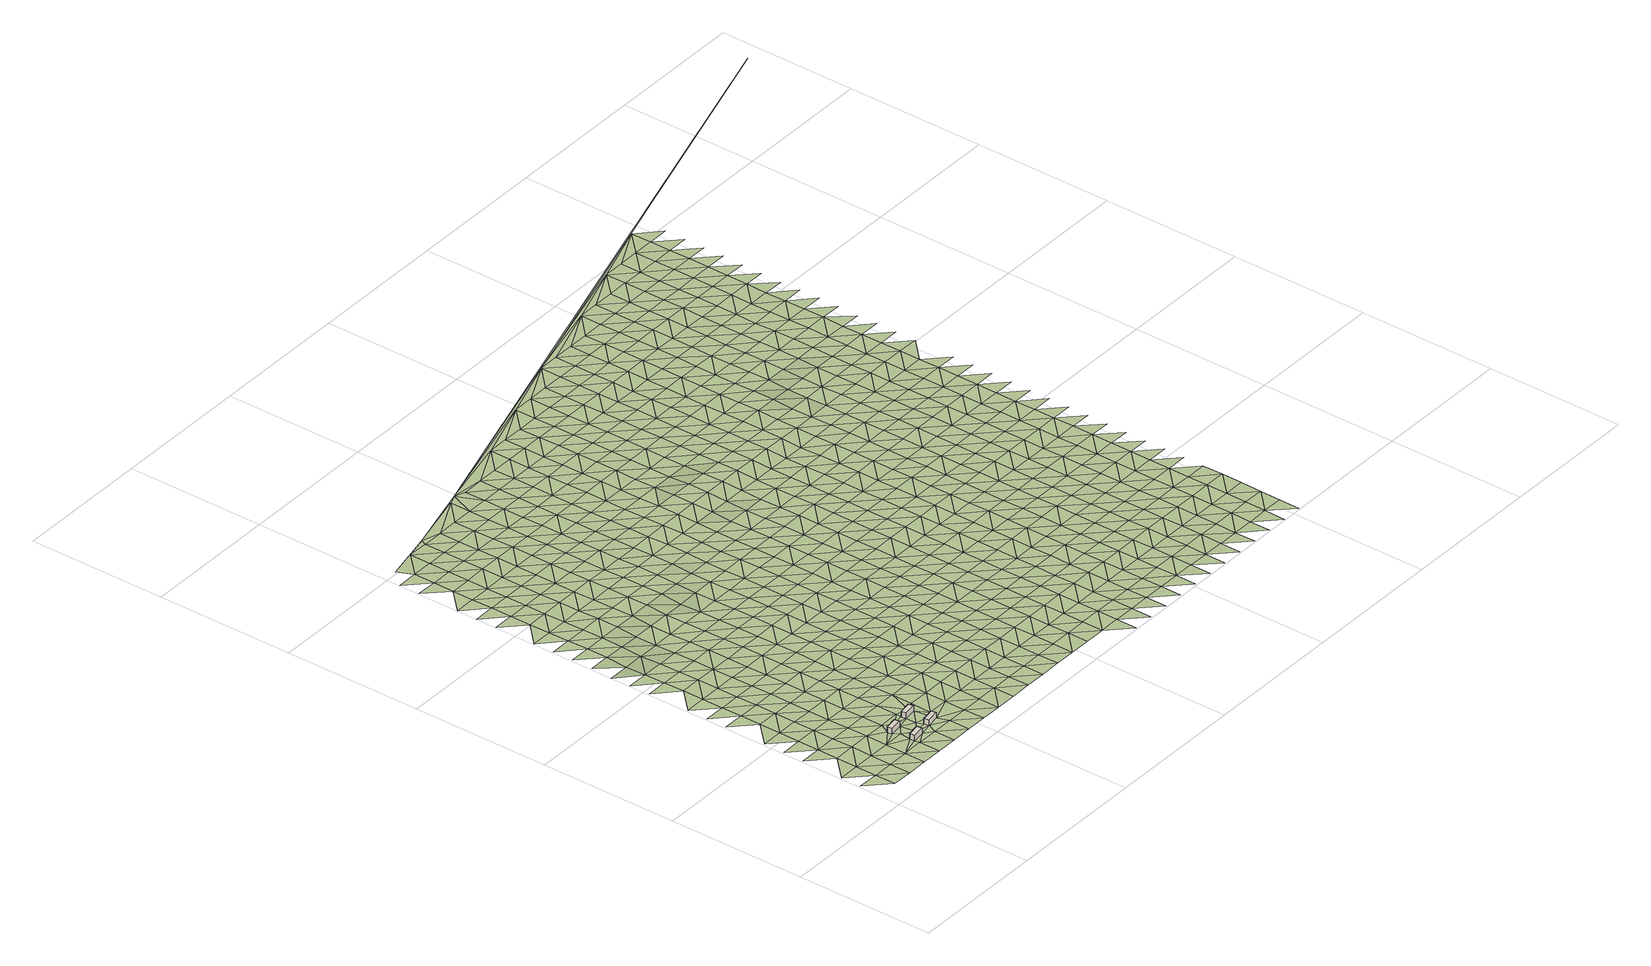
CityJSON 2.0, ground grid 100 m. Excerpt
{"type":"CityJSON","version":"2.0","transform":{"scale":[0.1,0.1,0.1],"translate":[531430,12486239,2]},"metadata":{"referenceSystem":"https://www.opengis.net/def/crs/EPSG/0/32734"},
"CityObjects":{
"building1":{"type":"Building","attributes":{"building":"transportation","building:levels":1,"amenity":"shelter","building_height":4.1,"plus_code":"4FRW3FG8+WCX","ground_height":2.51,"roof_height":6.61},"geometry":[{"type":"Solid","lod":"1","boundaries":[[[[0,1,2,3]],[[1,4,5,2]],[[4,6,7,5]],[[6,0,3,7]],[[3,2,5,7]],[[6,4,1,0]]]]}]},
"building2":{"type":"Building","attributes":{"building":"transportation","building:levels":1,"amenity":"shelter","building_height":4.1,"plus_code":"4FRW3FH8+2C4","ground_height":2.51,"roof_height":6.61},"geometry":[{"type":"Solid","lod":"1","boundaries":[[[[8,9,10,11]],[[9,12,13,10]],[[12,14,15,13]],[[14,8,11,15]],[[11,10,13,15]],[[14,12,9,8]]]]}]},
"building3":{"type":"Building","attributes":{"building":"transportation","building:levels":1,"amenity":"shelter","building_height":4.1,"plus_code":"4FRW3FG8+XG4","ground_height":2.47,"roof_height":6.57},"geometry":[{"type":"Solid","lod":"1","boundaries":[[[[16,17,18,19]],[[17,20,21,18]],[[20,22,23,21]],[[22,16,19,23]],[[19,18,21,23]],[[22,20,17,16]]]]}]},
"building4":{"type":"Building","attributes":{"building":"transportation","building:levels":1,"amenity":"shelter","building_height":4.1,"plus_code":"4FRW3FH8+2G7","ground_height":2.62,"roof_height":6.72},"geometry":[{"type":"Solid","lod":"1","boundaries":[[[[24,25,26,27]],[[25,28,29,26]],[[28,30,31,29]],[[30,24,27,31]],[[27,26,29,31]],[[30,28,25,24]]]]}]},
"terrain1":{"type":"TINRelief","geometry":[{"type":"CompositeSurface","lod":"1","boundaries":[[[32,33,34]],[[33,35,36]],[[36,35,37]],[[33,32,38]],[[35,33,39]],[[40,41,37]],[[38,39,33]],[[40,42,43]],[[35,44,37]],[[35,39,45]],[[44,40,37]],[[42,46,47]],[[35,45,44]],[[39,38,48]],[[47,46,49]],[[42,40,50]],[[51,45,39]],[[40,44,52]],[[51,39,48]],[[46,42,50]],[[53,54,49]],[[40,52,50]],[[55,44,45]],[[45,51,56]],[[57,58,53]],[[59,49,46]],[[52,44,55]],[[50,60,46]],[[45,56,55]],[[51,48,61]],[[49,59,53]],[[62,57,63]],[[46,60,59]],[[52,64,50]],[[6,56,51]],[[62,63,65]],[[64,52,55]],[[53,66,57]],[[61,67,51]],[[60,50,68]],[[53,59,66]],[[0,51,67]],[[56,69,55]],[[0,6,51]],[[68,50,64]],[[57,70,63]],[[71,72,65]],[[56,6,73]],[[69,56,8]],[[56,73,8]],[[60,74,59]],[[70,57,66]],[[64,55,75]],[[74,60,68]],[[61,76,67]],[[55,69,75]],[[77,78,71]],[[65,63,79]],[[59,80,66]],[[0,67,1]],[[70,81,63]],[[68,64,82]],[[59,74,80]],[[6,4,73]],[[65,79,71]],[[73,9,8]],[[83,84,77]],[[63,81,79]],[[75,82,64]],[[85,70,66]],[[75,69,86]],[[87,1,67]],[[67,76,87]],[[9,73,4]],[[85,66,80]],[[71,88,77]],[[74,68,89]],[[90,91,83]],[[68,82,92]],[[81,70,93]],[[71,79,88]],[[4,1,16]],[[80,74,89]],[[9,4,94]],[[70,85,93]],[[68,92,89]],[[16,1,87]],[[75,86,95]],[[82,75,95]],[[96,86,9]],[[97,98,90]],[[83,77,99]],[[76,100,87]],[[94,4,22]],[[22,4,16]],[[88,101,77]],[[9,94,96]],[[102,79,81]],[[85,80,103]],[[93,104,81]],[[105,86,96]],[[86,105,95]],[[90,83,99]],[[106,92,82]],[[107,97,108]],[[99,77,101]],[[89,103,80]],[[79,102,88]],[[16,87,109]],[[81,104,102]],[[82,95,106]],[[85,110,93]],[[87,100,109]],[[94,22,20]],[[90,111,97]],[[94,25,96]],[[108,112,113]],[[103,110,85]],[[101,88,114]],[[89,92,115]],[[105,28,95]],[[99,111,90]],[[106,116,92]],[[16,109,17]],[[25,94,20]],[[104,93,117]],[[113,112,118]],[[114,88,102]],[[95,28,106]],[[108,97,119]],[[103,89,115]],[[110,117,93]],[[92,116,115]],[[101,120,99]],[[119,97,111]],[[20,17,121]],[[104,122,102]],[[123,109,100]],[[25,20,121]],[[120,101,114]],[[124,112,108]],[[125,126,118]],[[104,117,122]],[[28,25,127]],[[28,128,106]],[[111,99,129]],[[110,103,130]],[[131,17,109]],[[116,106,128]],[[121,127,25]],[[119,124,108]],[[115,132,103]],[[129,99,120]],[[114,102,133]],[[117,110,130]],[[134,121,17]],[[127,128,28]],[[135,136,125]],[[102,122,137]],[[103,132,130]],[[109,123,131]],[[138,118,112]],[[119,111,139]],[[116,140,115]],[[124,141,112]],[[120,114,133]],[[139,111,129]],[[102,137,133]],[[131,134,17]],[[140,116,128]],[[118,138,125]],[[127,121,142]],[[143,135,144]],[[112,141,138]],[[122,117,145]],[[132,115,146]],[[130,147,117]],[[124,119,148]],[[120,149,129]],[[128,127,142]],[[143,144,150]],[[119,139,151]],[[146,115,140]],[[121,134,142]],[[125,152,135]],[[137,122,145]],[[131,123,153]],[[149,120,133]],[[145,117,147]],[[141,124,148]],[[132,154,130]],[[125,138,152]],[[119,151,148]],[[128,155,140]],[[146,154,132]],[[135,156,144]],[[139,129,157]],[[137,158,133]],[[159,134,131]],[[160,161,150]],[[149,162,129]],[[142,155,128]],[[147,130,163]],[[156,135,152]],[[158,137,145]],[[153,159,131]],[[138,141,164]],[[151,139,157]],[[146,140,165]],[[148,166,141]],[[129,162,157]],[[163,130,154]],[[150,144,167]],[[168,149,133]],[[169,160,170]],[[155,165,140]],[[138,164,152]],[[147,171,145]],[[142,134,172]],[[156,167,144]],[[141,166,164]],[[168,133,158]],[[159,173,134]],[[151,174,148]],[[175,154,146]],[[171,147,163]],[[176,160,150]],[[162,149,177]],[[157,174,151]],[[146,165,175]],[[134,173,172]],[[178,156,152]],[[158,145,179]],[[155,142,180]],[[167,176,150]],[[149,168,177]],[[166,148,181]],[[159,153,182]],[[178,152,164]],[[179,145,171]],[[170,160,183]],[[163,154,184]],[[165,155,180]],[[174,181,148]],[[154,175,185]],[[142,172,180]],[[167,156,186]],[[157,162,187]],[[168,158,188]],[[173,159,182]],[[176,183,160]],[[177,189,162]],[[153,190,182]],[[171,163,184]],[[156,178,186]],[[179,188,158]],[[154,185,184]],[[170,191,192]],[[193,164,166]],[[174,157,187]],[[181,194,166]],[[162,189,187]],[[168,195,177]],[[175,165,196]],[[183,197,170]],[[180,198,165]],[[199,176,167]],[[164,193,178]],[[171,200,179]],[[173,201,172]],[[186,202,167]],[[166,194,193]],[[195,168,188]],[[182,203,173]],[[185,175,196]],[[191,170,197]],[[200,171,184]],[[196,165,198]],[[176,199,183]],[[181,174,204]],[[189,177,205]],[[172,201,180]],[[167,202,199]],[[187,206,174]],[[173,203,201]],[[186,178,207]],[[182,190,208]],[[205,177,195]],[[194,181,204]],[[188,179,209]],[[185,210,184]],[[207,178,193]],[[174,206,204]],[[200,211,179]],[[197,183,212]],[[189,213,187]],[[214,198,180]],[[210,185,196]],[[192,191,215]],[[216,202,186]],[[188,209,195]],[[217,203,182]],[[183,199,212]],[[213,189,205]],[[179,211,209]],[[201,214,180]],[[218,200,184]],[[207,216,186]],[[208,217,182]],[[191,197,219]],[[193,194,220]],[[206,187,221]],[[198,222,196]],[[204,223,194]],[[218,184,210]],[[205,195,224]],[[212,219,197]],[[221,187,213]],[[214,222,198]],[[199,202,225]],[[220,207,193]],[[211,200,226]],[[203,227,201]],[[216,228,202]],[[194,223,220]],[[195,209,224]],[[217,229,203]],[[206,230,204]],[[231,210,196]],[[200,218,226]],[[199,225,212]],[[213,205,232]],[[227,214,201]],[[191,219,233]],[[202,228,225]],[[230,206,221]],[[222,231,196]],[[203,229,227]],[[217,208,234]],[[224,232,205]],[[191,233,215]],[[216,207,235]],[[223,204,236]],[[211,237,209]],[[238,218,210]],[[207,220,239]],[[226,240,211]],[[219,212,241]],[[236,204,230]],[[231,238,210]],[[228,216,235]],[[242,221,213]],[[209,237,224]],[[222,214,243]],[[229,217,244]],[[241,212,225]],[[207,239,235]],[[213,232,245]],[[211,240,237]],[[214,227,246]],[[223,247,220]],[[226,218,248]],[[234,244,217]],[[233,219,249]],[[221,242,230]],[[231,222,243]],[[236,247,223]],[[213,245,242]],[[238,248,218]],[[214,246,243]],[[232,224,250]],[[249,219,241]],[[225,228,251]],[[239,220,252]],[[253,240,226]],[[229,254,227]],[[235,255,228]],[[250,224,237]],[[229,244,256]],[[233,257,215]],[[236,230,258]],[[247,252,220]],[[248,253,226]],[[241,225,251]],[[232,259,245]],[[238,231,260]],[[246,227,254]],[[233,249,257]],[[228,255,251]],[[230,242,258]],[[243,261,231]],[[229,256,254]],[[239,262,235]],[[244,234,263]],[[259,232,250]],[[264,247,236]],[[237,240,265]],[[238,260,248]],[[252,262,239]],[[253,266,240]],[[231,261,260]],[[246,267,243]],[[258,264,236]],[[249,241,268]],[[255,235,269]],[[242,245,270]],[[237,265,250]],[[244,271,256]],[[251,272,241]],[[245,259,273]],[[240,266,265]],[[254,267,246]],[[247,274,252]],[[253,248,275]],[[235,262,269]],[[244,263,271]],[[268,257,249]],[[242,270,258]],[[261,243,276]],[[241,272,268]],[[264,274,247]],[[245,273,270]],[[248,260,275]],[[255,277,251]],[[250,278,259]],[[267,276,243]],[[266,253,279]],[[256,280,254]],[[277,255,269]],[[250,265,278]],[[271,281,256]],[[262,252,282]],[[258,283,264]],[[274,284,252]],[[275,279,253]],[[257,285,215]],[[272,251,286]],[[259,287,273]],[[260,261,288]],[[254,280,267]],[[257,268,289]],[[283,258,270]],[[276,290,261]],[[256,281,280]],[[262,282,269]],[[271,263,291]],[[286,251,277]],[[252,284,282]],[[287,259,278]],[[274,264,292]],[[293,265,266]],[[260,288,275]],[[266,279,294]],[[261,290,288]],[[272,295,268]],[[270,273,296]],[[276,267,297]],[[264,283,292]],[[277,269,298]],[[265,293,278]],[[299,281,271]],[[295,272,286]],[[287,296,273]],[[266,294,293]],[[267,280,297]],[[284,274,300]],[[279,275,301]],[[269,282,298]],[[291,299,271]],[[285,257,289]],[[268,302,289]],[[303,283,270]],[[290,276,304]],[[292,300,274]],[[301,275,288]],[[286,277,305]],[[306,287,278]],[[302,268,295]],[[296,303,270]],[[297,304,276]],[[284,307,282]],[[294,279,308]],[[280,281,309]],[[298,305,277]],[[306,278,293]],[[299,310,281]],[[311,215,285]],[[292,283,312]],[[313,288,290]],[[307,284,300]],[[308,279,301]],[[314,295,286]],[[296,287,315]],[[280,309,297]],[[316,289,302]],[[303,312,283]],[[290,304,313]],[[281,310,309]],[[282,317,298]],[[294,318,293]],[[314,286,305]],[[287,306,315]],[[319,300,292]],[[301,288,320]],[[299,291,321]],[[285,289,316]],[[307,317,282]],[[318,294,308]],[[304,297,322]],[[312,319,292]],[[313,320,288]],[[302,295,323]],[[305,298,324]],[[303,296,325]],[[306,293,326]],[[310,299,321]],[[295,314,327]],[[315,328,296]],[[322,297,309]],[[291,329,321]],[[308,301,330]],[[317,324,298]],[[318,326,293]],[[316,302,323]],[[331,307,300]],[[303,325,312]],[[304,332,313]],[[295,327,323]],[[319,333,300]],[[296,328,325]],[[301,320,330]],[[315,306,334]],[[332,304,322]],[[314,305,335]],[[307,331,317]],[[310,336,309]],[[324,337,305]],[[331,300,333]],[[326,334,306]],[[285,316,311]],[[321,338,310]],[[319,312,339]],[[318,308,340]],[[320,313,341]],[[330,342,308]],[[327,314,335]],[[343,328,315]],[[309,336,322]],[[344,316,323]],[[335,305,337]],[[312,325,339]],[[341,313,332]],[[310,338,336]],[[311,316,344]],[[324,317,345]],[[340,326,318]],[[329,346,321]],[[334,343,315]],[[340,308,342]],[[333,319,347]],[[320,348,330]],[[317,331,345]],[[327,349,323]],[[328,350,325]],[[332,322,351]],[[339,347,319]],[[348,320,341]],[[337,324,352]],[[338,321,353]],[[349,327,335]],[[328,343,350]],[[322,336,351]],[[334,326,354]],[[311,344,355]],[[342,330,356]],[[345,352,324]],[[326,340,357]],[[346,353,321]],[[358,344,323]],[[331,333,359]],[[325,360,339]],[[341,332,361]],[[333,347,362]],[[356,330,348]],[[335,337,363]],[[343,334,354]],[[358,323,349]],[[360,325,350]],[[326,357,354]],[[351,361,332]],[[331,359,345]],[[342,364,340]],[[365,336,338]],[[363,337,352]],[[359,333,362]],[[353,366,338]],[[355,344,367]],[[347,339,368]],[[311,355,369]],[[364,342,356]],[[370,349,335]],[[348,341,371]],[[336,365,351]],[[344,358,367]],[[368,339,360]],[[341,361,372]],[[338,366,365]],[[352,345,373]],[[350,343,374]],[[357,340,375]],[[363,370,335]],[[354,376,343]],[[347,377,362]],[[348,371,356]],[[353,346,378]],[[373,345,359]],[[375,340,364]],[[341,372,371]],[[379,380,346]],[[381,358,349]],[[360,350,374]],[[361,351,382]],[[367,369,355]],[[347,368,377]],[[374,343,376]],[[352,383,363]],[[357,384,354]],[[366,353,378]],[[370,381,349]],[[382,351,365]],[[346,380,378]],[[364,356,385]],[[383,352,373]],[[384,357,375]],[[367,358,386]],[[387,359,362]],[[360,388,368]],[[361,389,372]],[[377,390,362]],[[356,371,385]],[[370,363,391]],[[376,354,392]],[[381,386,358]],[[374,388,360]],[[389,361,382]],[[359,387,373]],[[393,375,364]],[[366,394,365]],[[383,391,363]],[[390,387,362]],[[392,354,384]],[[378,395,366]],[[396,369,367]],[[377,368,397]],[[372,398,371]],[[385,393,364]],[[399,381,370]],[[376,400,374]],[[365,394,382]],[[386,396,367]],[[397,368,388]],[[369,401,311]],[[398,372,389]],[[366,395,394]],[[383,373,402]],[[375,403,384]],[[378,380,404]],[[399,370,391]],[[376,392,400]],[[405,390,377]],[[371,406,385]],[[402,373,387]],[[393,403,375]],[[407,404,380]],[[388,374,408]],[[382,409,389]],[[369,396,410]],[[397,405,377]],[[406,371,398]],[[386,381,411]],[[412,391,383]],[[413,392,384]],[[414,395,378]],[[381,399,415]],[[408,374,400]],[[382,394,409]],[[416,393,385]],[[402,412,383]],[[384,403,413]],[[404,414,378]],[[396,386,411]],[[387,390,417]],[[397,388,418]],[[398,389,419]],[[381,415,411]],[[405,420,390]],[[416,385,406]],[[418,388,408]],[[409,419,389]],[[399,391,421]],[[417,402,387]],[[400,392,422]],[[403,393,423]],[[424,394,395]],[[412,425,391]],[[417,390,420]],[[392,413,426]],[[414,427,395]],[[401,369,410]],[[428,406,398]],[[393,416,423]],[[429,410,396]],[[415,399,421]],[[405,397,430]],[[408,400,422]],[[394,424,409]],[[411,431,396]],[[421,391,425]],[[397,418,432]],[[392,426,422]],[[398,419,428]],[[395,427,424]],[[414,404,433]],[[412,402,434]],[[420,405,430]],[[413,403,435]],[[436,416,406]],[[429,396,431]],[[402,417,437]],[[397,432,430]],[[423,438,403]],[[404,439,433]],[[415,440,411]],[[419,409,441]],[[428,436,406]],[[425,412,434]],[[418,408,442]],[[426,413,435]],[[427,414,443]],[[421,440,415]],[[402,437,434]],[[422,444,408]],[[438,435,403]],[[441,409,424]],[[423,416,445]],[[410,429,401]],[[433,443,414]],[[431,411,446]],[[417,420,447]],[[432,418,442]],[[419,448,428]],[[430,449,420]],[[408,444,442]],[[436,445,416]],[[426,450,422]],[[440,446,411]],[[448,419,441]],[[421,425,451]],[[437,417,447]],[[452,438,423]],[[453,424,427]],[[434,454,425]],[[447,420,449]],[[435,450,426]],[[427,443,455]],[[432,456,430]],[[401,457,311]],[[436,428,458]],[[445,452,423]],[[429,431,459]],[[440,421,451]],[[444,422,460]],[[424,453,441]],[[446,461,431]],[[451,425,454]],[[442,456,432]],[[448,458,428]],[[427,455,453]],[[437,462,434]],[[443,433,463]],[[450,460,422]],[[429,459,401]],[[449,430,464]],[[465,435,438]],[[466,445,436]],[[459,431,461]],[[462,437,447]],[[452,467,438]],[[463,433,468]],[[448,441,469]],[[456,464,430]],[[466,436,458]],[[446,440,470]],[[454,434,471]],[[442,444,472]],[[435,465,450]],[[443,473,455]],[[451,474,440]],[[460,475,444]],[[465,438,467]],[[469,441,453]],[[471,434,462]],[[443,463,473]],[[461,446,470]],[[476,447,449]],[[456,442,472]],[[452,445,477]],[[478,458,448]],[[479,401,459]],[[440,474,470]],[[464,480,449]],[[444,475,472]],[[445,466,481]],[[454,482,451]],[[460,450,483]],[[469,478,448]],[[447,476,462]],[[467,452,477]],[[484,453,455]],[[482,454,471]],[[476,449,480]],[[450,465,483]],[[445,481,477]],[[473,485,455]],[[486,459,461]],[[474,451,487]],[[464,456,488]],[[475,460,489]],[[466,458,490]],[[484,469,453]],[[470,491,461]],[[472,492,456]],[[478,493,458]],[[455,485,484]],[[471,462,494]],[[473,463,495]],[[487,451,482]],[[483,489,460]],[[459,486,479]],[[480,464,488]],[[465,467,496]],[[481,466,490]],[[486,461,491]],[[462,476,494]],[[456,492,488]],[[477,497,467]],[[490,458,493]],[[495,463,498]],[[474,499,470]],[[472,475,500]],[[482,471,501]],[[465,496,483]],[[478,469,502]],[[503,485,473]],[[499,474,487]],[[475,489,500]],[[496,467,497]],[[469,484,504]],[[401,479,457]],[[481,505,477]],[[494,501,471]],[[495,503,473]],[[491,470,506]],[[476,480,507]],[[508,492,472]],[[493,478,502]],[[479,486,509]],[[488,510,480]],[[490,505,481]],[[469,504,502]],[[489,483,511]],[[506,470,499]],[[500,508,472]],[[487,482,512]],[[476,507,494]],[[497,477,513]],[[484,485,514]],[[482,501,515]],[[507,480,510]],[[511,483,496]],[[503,516,485]],[[491,517,486]],[[488,492,518]],[[505,513,477]],[[487,512,499]],[[489,519,500]],[[490,493,520]],[[504,484,514]],[[517,491,506]],[[482,515,512]],[[508,518,492]],[[502,521,493]],[[485,516,514]],[[501,494,522]],[[457,523,311]],[[519,489,511]],[[457,479,509]],[[486,524,509]],[[525,510,488]],[[526,496,497]],[[505,490,520]],[[503,495,527]],[[522,494,507]],[[513,528,497]],[[520,493,521]],[[495,529,530]],[[506,499,531]],[[508,500,532]],[[504,533,502]],[[524,486,517]],[[518,525,488]],[[501,534,515]],[[496,526,511]],[[516,503,527]],[[499,512,531]],[[519,532,500]],[[526,497,528]],[[533,504,514]],[[495,530,527]],[[534,501,522]],[[535,517,506]],[[536,507,510]],[[537,518,508]],[[513,505,538]],[[521,502,539]],[[540,509,524]],[[525,541,510]],[[520,542,505]],[[515,543,512]],[[519,511,544]],[[531,535,506]],[[537,508,532]],[[539,502,533]],[[507,536,522]],[[528,513,538]],[[514,516,545]],[[457,509,540]],[[543,515,534]],[[536,510,541]],[[544,511,526]],[[505,542,538]],[[527,546,516]],[[517,547,524]],[[521,548,520]],[[512,549,531]],[[525,518,550]],[[551,532,519]],[[514,545,533]],[[535,547,517]],[[518,537,552]],[[548,521,539]],[[516,546,545]],[[522,553,534]],[[530,554,527]],[[549,512,543]],[[544,551,519]],[[555,540,524]],[[541,525,550]],[[526,528,556]],[[542,520,557]],[[522,536,553]],[[518,552,550]],[[538,558,528]],[[559,554,530]],[[560,535,531]],[[539,533,561]],[[524,547,555]],[[557,520,548]],[[543,534,562]],[[537,532,563]],[[556,544,526]],[[546,527,564]],[[560,531,549]],[[551,565,532]],[[556,528,558]],[[533,545,561]],[[542,566,538]],[[553,562,534]],[[554,564,527]],[[457,540,567]],[[547,535,568]],[[536,541,569]],[[552,537,563]],[[548,539,570]],[[540,555,571]],[[550,572,541]],[[563,532,565]],[[566,542,557]],[[573,549,543]],[[535,560,568]],[[561,570,539]],[[536,569,553]],[[551,544,574]],[[558,538,575]],[[546,576,545]],[[540,571,567]],[[543,562,573]],[[569,541,572]],[[544,556,577]],[[564,578,546]],[[552,579,550]],[[575,538,566]],[[555,547,580]],[[581,560,549]],[[565,551,574]],[[557,548,582]],[[545,576,561]],[[568,583,547]],[[563,579,552]],[[544,577,574]],[[548,570,584]],[[546,578,576]],[[562,553,585]],[[558,586,556]],[[573,581,549]],[[571,555,580]],[[572,550,587]],[[557,582,566]],[[564,554,588]],[[583,580,547]],[[585,553,569]],[[586,558,575]],[[548,584,582]],[[589,590,554]],[[568,560,591]],[[570,561,592]],[[579,587,550]],[[562,593,573]],[[563,565,594]],[[577,556,595]],[[578,564,588]],[[581,591,560]],[[574,596,565]],[[592,561,576]],[[554,590,588]],[[571,597,567]],[[575,566,598]],[[593,562,585]],[[595,556,586]],[[599,583,568]],[[600,569,572]],[[579,563,594]],[[584,570,601]],[[580,597,571]],[[587,602,572]],[[594,565,596]],[[566,582,598]],[[581,573,603]],[[577,604,574]],[[591,599,568]],[[601,570,592]],[[457,567,523]],[[569,600,585]],[[605,586,575]],[[576,578,606]],[[593,603,573]],[[600,572,602]],[[604,577,595]],[[588,607,578]],[[584,608,582]],[[597,609,567]],[[598,605,575]],[[610,580,583]],[[611,591,581]],[[587,579,612]],[[596,574,613]],[[576,606,592]],[[599,614,583]],[[594,615,579]],[[608,584,601]],[[578,607,606]],[[593,585,616]],[[586,617,595]],[[588,590,618]],[[611,581,603]],[[613,574,604]],[[580,610,597]],[[602,587,612]],[[582,619,598]],[[610,583,614]],[[616,585,600]],[[579,615,612]],[[605,617,586]],[[620,618,590]],[[596,621,594]],[[601,592,622]],[[619,582,608]],[[599,591,623]],[[624,603,593]],[[625,604,595]],[[626,607,588]],[[591,611,627]],[[621,596,613]],[[592,606,622]],[[523,567,609]],[[609,597,628]],[[629,605,598]],[[616,624,593]],[[595,617,625]],[[618,626,588]],[[614,599,623]],[[600,602,630]],[[615,594,631]],[[608,601,632]],[[597,610,628]],[[591,627,623]],[[612,633,602]],[[629,598,619]],[[631,594,621]],[[622,632,601]],[[611,603,634]],[[630,616,600]],[[613,604,635]],[[617,605,636]],[[607,637,606]],[[624,638,603]],[[630,602,633]],[[604,625,639]],[[626,640,607]],[[615,641,612]],[[642,619,608]],[[628,643,609]],[[605,629,636]],[[610,614,644]],[[627,611,634]],[[621,613,635]],[[606,637,622]],[[623,645,614]],[[634,603,638]],[[641,615,631]],[[604,639,635]],[[608,632,642]],[[607,640,637]],[[523,609,643]],[[610,644,628]],[[624,616,646]],[[633,612,647]],[[625,617,648]],[[649,629,619]],[[626,618,650]],[[644,614,645]],[[616,630,651]],[[636,652,617]],[[618,653,654]],[[627,655,623]],[[621,656,631]],[[632,622,657]],[[647,612,641]],[[642,649,619]],[[638,624,646]],[[639,625,648]],[[640,626,650]],[[634,655,627]],[[616,651,646]],[[656,621,635]],[[652,648,617]],[[657,622,637]],[[618,654,650]],[[643,628,658]],[[633,659,630]],[[636,629,660]],[[645,623,661]],[[662,641,631]],[[632,663,642]],[[658,628,644]],[[659,633,647]],[[649,660,629]],[[639,664,635]],[[655,661,623]],[[631,656,662]],[[663,632,657]],[[643,665,523]],[[634,638,666]],[[651,630,667]],[[668,652,636]],[[637,640,669]],[[646,670,638]],[[664,639,648]],[[650,671,640]],[[649,642,672]],[[665,643,658]],[[667,630,659]],[[660,668,636]],[[673,644,645]],[[655,634,666]],[[647,641,674]],[[656,635,675]],[[637,669,657]],[[661,676,645]],[[666,638,670]],[[641,662,677]],[[663,672,642]],[[640,671,669]],[[651,678,646]],[[654,679,650]],[[675,635,664]],[[644,673,658]],[[659,647,674]],[[680,648,652]],[[681,660,649]],[[665,682,523]],[[673,645,676]],[[678,651,667]],[[641,677,674]],[[668,683,652]],[[684,679,654]],[[663,657,685]],[[681,649,672]],[[661,655,686]],[[670,646,687]],[[662,656,688]],[[648,680,664]],[[671,650,689]],[[666,690,655]],[[656,675,691]],[[680,652,683]],[[685,657,669]],[[665,658,692]],[[659,693,667]],[[687,646,678]],[[679,689,650]],[[676,661,686]],[[677,662,688]],[[668,660,694]],[[695,672,663]],[[692,658,673]],[[655,690,686]],[[693,659,674]],[[688,656,691]],[[660,681,696]],[[670,697,666]],[[675,664,698]],[[685,695,663]],[[699,682,665]],[[683,668,694]],[[671,700,669]],[[697,670,687]],[[664,680,698]],[[660,696,694]],[[689,701,671]],[[678,667,702]],[[677,703,674]],[[692,699,665]],[[693,704,667]],[[673,676,705]],[[690,666,706]],[[675,707,691]],[[681,672,708]],[[700,685,669]],[[686,709,676]],[[703,677,688]],[[695,710,672]],[[671,701,700]],[[678,702,687]],[[706,666,697]],[[667,704,702]],[[698,707,675]],[[705,692,673]],[[711,693,674]],[[680,683,712]],[[696,681,708]],[[689,679,713]],[[699,714,682]],[[705,676,709]],[[694,715,683]],[[708,672,710]],[[716,717,679]],[[690,718,686]],[[688,691,719]],[[711,674,703]],[[697,687,720]],[[680,712,698]],[[695,685,721]],[[701,689,713]],[[523,682,722]],[[718,690,706]],[[707,719,691]],[[712,683,715]],[[685,700,723]],[[679,717,713]],[[704,693,724]],[[696,725,694]],[[687,702,720]],[[699,692,726]],[[709,686,727]],[[728,703,688]],[[710,695,721]],[[692,705,729]],[[693,711,724]],[[708,725,696]],[[685,723,721]],[[706,697,730]],[[731,707,698]],[[727,686,718]],[[719,728,688]],[[714,699,726]],[[715,694,732]],[[701,733,700]],[[692,729,726]],[[720,730,697]],[[731,698,712]],[[713,734,701]],[[709,735,705]],[[736,702,704]],[[737,711,703]],[[724,738,704]],[[725,732,694]],[[739,718,706]],[[719,707,740]],[[708,710,741]],[[723,700,733]],[[735,709,727]],[[728,737,703]],[[721,742,710]],[[701,734,733]],[[682,714,722]],[[702,736,720]],[[739,706,730]],[[704,738,736]],[[707,731,740]],[[729,705,743]],[[724,711,744]],[[745,712,715]],[[725,708,741]],[[726,746,714]],[[732,747,715]],[[741,710,742]],[[723,748,721]],[[743,705,735]],[[737,744,711]],[[727,718,749]],[[730,720,750]],[[751,728,719]],[[712,745,731]],[[718,739,752]],[[740,753,719]],[[745,715,747]],[[748,723,733]],[[729,754,726]],[[755,738,724]],[[736,750,720]],[[735,727,749]],[[728,751,737]],[[732,725,756]],[[742,721,757]],[[754,729,743]],[[718,752,749]],[[744,755,724]],[[719,753,751]],[[741,758,725]],[[740,731,759]],[[722,714,746]],[[746,726,760]],[[739,730,761]],[[762,736,738]],[[747,732,756]],[[750,763,730]],[[759,731,745]],[[725,758,756]],[[735,764,743]],[[744,737,765]],[[742,766,741]],[[760,726,754]],[[738,755,762]],[[752,739,761]],[[767,753,740]],[[764,735,749]],[[761,730,763]],[[737,751,765]],[[759,767,740]],[[750,736,768]],[[755,744,769]],[[745,747,770]],[[758,741,771]],[[772,746,760]],[[736,762,773]],[[756,774,747]],[[754,743,775]],[[752,776,749]],[[764,777,743]],[[765,769,744]],[[763,750,768]],[[751,753,778]],[[770,759,745]],[[772,722,746]],[[776,752,761]],[[736,773,768]],[[767,779,753]],[[770,747,774]],[[754,775,760]],[[758,780,756]],[[743,777,775]],[[781,764,749]],[[762,755,782]],[[751,778,765]],[[523,722,783]],[[755,769,784]],[[753,779,778]],[[761,763,785]],[[781,749,776]],[[772,760,786]],[[773,762,782]],[[767,759,787]],[[774,756,788]],[[768,785,763]],[[782,755,784]],[[759,770,789]],[[777,764,790]],[[769,765,791]],[[760,775,786]],[[792,776,761]],[[779,767,787]],[[764,781,790]],[[791,765,778]],[[759,789,787]],[[722,772,793]],[[773,794,768]],[[774,795,770]],[[761,785,792]],[[784,769,796]],[[786,793,772]],[[794,773,782]],[[777,797,775]],[[798,781,776]],[[790,799,777]],[[796,769,791]],[[785,768,800]],[[778,779,801]],[[789,770,802]],[[792,798,776]],[[787,803,779]],[[775,797,786]],[[722,793,804]],[[777,799,797]],[[800,768,794]],[[311,523,805]],[[790,781,806]],[[807,782,784]],[[791,778,801]],[[784,796,808]],[[779,803,801]],[[785,809,792]],[[789,810,787]],[[798,806,781]],[[793,786,811]],[[782,807,794]],[[785,800,809]],[[808,807,784]],[[812,799,790]],[[811,786,797]],[[796,791,813]],[[803,787,814]],[[806,812,790]],[[801,815,791]],[[804,793,816]],[[798,792,817]],[[800,794,818]],[[809,819,792]],[[813,808,796]],[[816,793,811]],[[807,818,794]],[[791,815,813]],[[797,799,820]],[[798,817,806]],[[803,821,801]],[[812,822,799]],[[792,819,817]],[[722,804,783]],[[809,800,823]],[[797,820,811]],[[824,804,816]],[[799,822,820]],[[818,823,800]],[[812,806,825]],[[807,808,826]],[[815,801,827]],[[808,813,828]],[[829,819,809]],[[806,817,825]],[[816,811,830]],[[826,818,807]],[[523,783,831]],[[823,829,809]],[[826,808,828]],[[822,812,832]],[[815,833,813]],[[811,820,830]],[[819,834,817]],[[825,832,812]],[[783,804,824]],[[819,829,834]],[[835,824,816]],[[820,822,836]],[[823,818,837]],[[828,813,838]],[[830,839,816]],[[818,826,840]],[[817,841,825]],[[836,822,832]],[[829,823,837]],[[835,816,839]],[[834,841,817]],[[818,840,837]],[[820,842,830]],[[832,825,843]],[[826,828,844]],[[842,820,836]],[[824,835,783]],[[841,843,825]],[[839,830,845]],[[834,829,846]],[[840,826,844]],[[837,847,829]],[[845,830,842]],[[848,836,832]],[[841,834,846]],[[843,849,832]],[[846,829,847]],[[839,850,835]],[[840,851,837]],[[836,848,842]],[[850,839,845]],[[848,832,849]],[[852,783,835]],[[843,841,853]],[[847,837,854]],[[846,855,841]],[[845,842,856]],[[852,835,850]],[[849,843,853]],[[842,848,856]],[[841,855,853]],[[847,857,846]],[[858,850,845]],[[783,852,859]],[[856,858,845]],[[848,849,860]],[[855,846,861]],[[853,862,849]],[[850,863,852]],[[848,860,856]],[[858,863,850]],[[860,849,862]],[[855,864,853]],[[859,852,865]],[[856,866,858]],[[863,867,852]],[[862,853,868]],[[866,856,860]],[[859,831,783]],[[852,867,865]],[[863,858,869]],[[862,870,860]],[[858,866,869]],[[867,863,871]],[[866,860,872]],[[869,871,863]],[[859,865,831]],[[873,865,867]],[[866,874,869]],[[867,871,873]],[[871,869,875]],[[873,876,865]],[[865,876,831]],[[871,877,873]],[[876,873,878]],[[876,879,831]]]}]}
},
"vertices":[
[600,340,13],[693,354,13],[693,354,54],[600,340,54],[688,391,13],[688,391,54],[595,376,13],[595,376,54],
[574,495,13],[667,509,13],[667,509,54],[574,495,54],[662,546,13],[662,546,54],[569,531,13],[569,531,54],
[787,371,13],[880,385,13],[880,385,54],[787,371,54],[875,422,13],[875,422,54],[781,408,13],[781,408,54],
[760,528,14],[853,542,14],[853,542,55],[760,528,55],[848,579,14],[848,579,55],[755,565,14],[755,565,55],
[155,152,14],[155,302,13],[5,302,13],[155,452,13],[5,452,13],[155,602,15],[305,152,13],[305,302,13],[155,752,15],[5,752,15],[155,902,14],[5,902,15],[305,602,16],[305,452,13],[155,1052,15],[5,1052,16],[455,152,13],[155,1202,16],[305,902,14],[455,302,13],[305,752,16],[155,1352,16],[5,1352,15],[455,602,17],[455,452,13],[155,1502,15],[5,1502,15],[305,1202,16],[305,1052,16],[605,152,13],[5,1652,15],[155,1652,15],[455,752,15],[155,1802,15],[305,1352,16],[605,302,13],[455,902,14],[569,531,15],[305,1502,16],[155,1952,13],[5,1952,12],[605,452,13],[455,1052,15],[605,602,15],[756,152,13],[155,2102,10],[5,2102,9],[305,1802,15],[455,1202,15],[305,1652,15],[605,752,15],[155,2252,3],[5,2252,2],[455,1352,17],[662,546,15],[756,302,13],[305,1952,13],[605,1052,15],[155,2402,15],[5,2402,15],[605,902,14],[455,1502,16],[756,452,13],[756,602,15],[760,528,15],[155,2552,16],[5,2552,15],[305,2252,2],[906,152,13],[305,2102,10],[455,1802,15],[605,1202,15],[455,1652,15],[755,565,15],[756,752,15],[5,2702,12],[155,2702,12],[906,302,13],[605,1352,17],[305,2402,13],[155,2852,8],[5,2852,7],[455,1952,14],[756,1052,15],[756,902,14],[605,1502,16],[155,3002,8],[305,2552,17],[455,2102,12],[906,452,13],[605,1652,15],[1056,152,14],[305,2702,14],[155,3152,8],[5,3152,6],[906,602,15],[906,752,16],[455,2252,6],[756,1352,17],[1056,302,13],[756,1202,16],[605,1952,14],[1056,452,13],[155,3302,7],[5,3302,5],[605,1802,15],[305,3002,8],[455,2402,6],[906,902,14],[305,2852,10],[1056,602,15],[5,3452,5],[155,3452,5],[756,1652,16],[906,1052,16],[756,1502,17],[455,2702,16],[605,2102,12],[155,3602,7],[455,2552,18],[305,3152,8],[1206,152,13],[906,1202,16],[1056,752,17],[305,3302,8],[605,2402,6],[756,1802,16],[1206,302,14],[155,3752,7],[5,3752,8],[605,2252,6],[906,1352,16],[455,3002,10],[1056,902,15],[455,2852,12],[305,3452,7],[756,1952,14],[5,3902,8],[155,3902,8],[906,1502,19],[1206,602,14],[1206,452,14],[605,2552,18],[1056,1052,16],[305,3602,6],[756,2102,13],[455,3152,10],[906,1652,16],[1206,752,17],[605,2702,16],[1356,302,14],[305,3752,6],[1056,1352,16],[1056,1202,16],[455,3302,10],[756,2402,5],[906,1802,16],[756,2252,10],[1356,152,14],[305,4052,9],[103,4012,9],[605,3002,10],[605,2852,12],[906,1952,15],[1206,1052,15],[305,3902,8],[1206,902,15],[455,3602,10],[1056,1502,18],[1356,602,15],[455,3452,11],[1356,452,14],[756,2702,16],[906,2102,13],[756,2552,19],[605,3152,10],[1507,152,15],[1056,1802,16],[1206,1202,16],[1056,1652,16],[455,3752,9],[906,2252,10],[1356,752,16],[468,4091,7],[605,3302,10],[1507,302,14],[1206,1352,16],[455,3902,7],[756,3002,11],[906,2402,3],[1356,902,15],[756,2852,14],[1056,1952,15],[605,3602,10],[1206,1502,16],[1507,602,15],[605,3452,11],[1507,452,14],[906,2552,17],[1356,1052,15],[1056,2102,14],[455,4052,7],[1657,152,15],[756,3302,11],[906,2702,17],[1206,1802,16],[1356,1202,16],[756,3152,11],[1206,1652,16],[605,3752,9],[1056,2402,6],[1507,902,16],[1657,302,15],[1056,2252,11],[1507,752,16],[906,2852,15],[1356,1352,16],[605,3902,7],[1206,1952,15],[756,3602,11],[906,3002,11],[1356,1502,16],[1657,602,15],[756,3452,11],[1657,452,15],[605,4052,7],[1056,2552,13],[1206,2102,14],[1507,1202,15],[1507,1052,15],[906,3152,11],[1807,152,16],[1056,2702,18],[1356,1802,15],[1356,1652,15],[1657,752,16],[756,3902,7],[906,3302,10],[1206,2402,8],[1807,302,15],[756,3752,8],[1206,2252,12],[1056,2852,16],[1507,1352,16],[1657,902,16],[906,3452,11],[1356,1952,15],[1507,1502,16],[1807,602,14],[1807,452,15],[1056,3152,11],[1206,2552,10],[1056,3002,11],[906,4202,7],[906,3602,9],[1356,2102,14],[1657,1202,15],[756,4052,7],[1657,1052,15],[1957,152,16],[1206,2702,18],[1507,1802,15],[1507,1652,15],[906,3752,8],[1356,2252,14],[1807,752,16],[1056,3302,9],[1957,302,15],[1206,2852,16],[1657,1352,16],[906,3902,7],[1356,2402,10],[1807,902,16],[1056,3452,10],[1507,1952,15],[1206,3002,12],[1657,1502,16],[1957,602,15],[1957,452,15],[976,4228,7],[1356,2552,10],[1807,1052,15],[1056,3602,8],[1507,2102,14],[906,4052,7],[1206,3152,12],[1657,1652,15],[1356,2702,16],[1807,1202,15],[2107,302,15],[1957,752,15],[1056,3902,7],[1206,3302,9],[1507,2402,12],[1657,1802,15],[1056,3752,8],[1507,2252,14],[2107,152,16],[1807,1352,15],[1356,3002,13],[1957,902,16],[1356,2852,17],[1657,1952,15],[1206,3602,8],[2107,602,15],[1206,3452,8],[2107,452,15],[1507,2552,9],[1807,1652,16],[1957,1052,15],[1807,1502,16],[1657,2102,15],[1056,4052,7],[1356,3152,13],[2258,152,16],[1507,2702,15],[1957,1202,15],[1206,3752,8],[1657,2252,14],[2107,752,15],[1356,3302,8],[2258,302,16],[1807,1952,15],[1056,4202,7],[1957,1352,15],[1807,1802,16],[1206,3902,7],[1507,3002,14],[1657,2402,13],[2107,902,16],[1507,2852,17],[1356,3452,8],[1957,1502,16],[2258,602,15],[2258,452,16],[1206,4052,7],[1657,2552,9],[1206,4202,8],[1356,3602,8],[2107,1202,15],[2107,1052,15],[1507,3152,14],[1807,2252,14],[1957,1652,16],[1807,2102,14],[1657,2702,13],[2408,302,16],[2408,2,17],[2408,152,16],[1356,3752,7],[2258,752,15],[1507,3302,8],[1957,1802,16],[2107,1352,16],[1356,3902,7],[1657,3002,16],[1807,2402,14],[2258,902,16],[1657,2852,17],[1507,3452,10],[1957,1952,15],[2107,1502,16],[2408,602,14],[2408,452,16],[1356,4052,8],[1807,2552,11],[2258,1052,16],[1507,3602,10],[1957,2102,14],[1507,4352,8],[1657,3152,16],[2107,1652,16],[2558,152,17],[1807,2702,8],[2258,1202,15],[2558,2,17],[1957,2252,14],[2408,752,14],[1356,4202,8],[1507,3902,7],[1657,3302,10],[2107,1802,16],[2558,302,16],[1507,3752,8],[2258,1352,15],[1807,3002,17],[1957,2402,14],[2408,902,16],[1807,2852,15],[1657,3602,11],[2107,2102,15],[2258,1502,16],[2558,602,14],[1657,3452,11],[2107,1952,15],[2558,452,16],[2408,1052,15],[1507,4202,8],[1957,2702,8],[1507,4052,7],[1957,2552,11],[2708,152,17],[1807,3302,10],[2258,1802,16],[2408,1202,15],[1807,3152,17],[2258,1652,16],[2708,2,17],[1657,3752,10],[2558,752,14],[2107,2402,14],[2708,302,16],[2107,2252,15],[2408,1352,15],[1657,3902,8],[1957,3002,17],[2558,902,16],[1957,2852,15],[2258,1952,15],[1807,3602,11],[2408,1502,16],[2708,602,15],[1807,3452,10],[2708,452,16],[2107,2552,13],[1957,4502,6],[2558,1052,16],[1657,4202,6],[2258,2102,15],[1657,4052,6],[1957,3152,17],[2858,152,17],[2107,2702,8],[2408,1802,16],[2558,1202,16],[2408,1652,16],[2858,2,17],[2708,752,15],[1807,3902,11],[1957,3302,10],[2258,2402,14],[2858,302,16],[1807,3752,12],[2258,2252,14],[2107,3002,17],[2558,1502,16],[2708,902,16],[1657,4352,7],[2107,2852,13],[2558,1352,15],[1957,3452,10],[2408,1952,15],[2858,602,15],[2858,452,16],[1807,4202,8],[1957,3602,11],[2258,2702,9],[2408,2102,14],[2708,1202,16],[1807,4052,10],[2258,2552,13],[2708,1052,15],[2107,3152,17],[3009,152,17],[2558,1802,16],[2558,1652,16],[3009,2,17],[1957,3752,12],[2408,2252,14],[2107,3302,10],[2858,902,16],[3009,302,16],[2858,752,15],[2708,1352,16],[1957,3902,11],[2258,3002,17],[2408,2402,14],[1807,4352,6],[2258,2852,11],[2558,1952,15],[2107,3602,12],[2708,1502,15],[3009,602,15],[2107,3452,11],[3009,452,17],[1957,4052,10],[2408,2552,14],[2558,2102,15],[2858,1202,16],[2858,1052,15],[2258,3152,17],[2408,4652,10],[1957,4202,8],[2408,2702,10],[2708,1802,16],[3159,302,17],[2708,1652,16],[3159,2,16],[3159,152,17],[2107,3752,12],[2558,2252,14],[3009,752,14],[2258,3302,13],[2107,3902,12],[2408,3002,16],[2558,2402,14],[2858,1502,16],[3009,902,15],[1957,4352,6],[2408,2852,10],[2858,1352,16],[2258,3452,12],[2708,1952,16],[3159,602,15],[3159,452,17],[2107,4052,10],[3009,1052,15],[2258,3602,13],[2558,2702,12],[2708,2102,15],[2558,2552,15],[2408,3152,16],[3309,152,14],[2107,4202,7],[2858,1802,16],[3009,1202,16],[2858,1652,16],[3309,2,12],[2258,3752,13],[3159,752,14],[2408,3302,14],[2708,2402,14],[3309,302,17],[2708,2252,14],[3009,1352,16],[2107,4502,6],[2258,3902,12],[2558,3002,15],[3159,902,14],[2107,4352,6],[2558,2852,9],[2408,3452,12],[2858,2102,16],[3009,1502,16],[3309,602,17],[2858,1952,16],[3309,452,17],[2708,2552,14],[2258,4202,7],[2408,3602,12],[3159,1202,16],[2258,4052,9],[3159,1052,16],[2558,3152,15],[3009,1652,16],[2708,2702,13],[3459,302,17],[3459,2,12],[3459,152,14],[2408,3752,13],[3309,752,16],[2558,3302,15],[2858,2402,15],[3009,1802,16],[2858,2252,15],[2258,4352,8],[3159,1352,16],[2408,3902,11],[2708,3002,13],[3309,902,15],[2708,2852,7],[2558,3452,11],[3009,1952,15],[3159,1502,15],[3459,602,17],[3459,452,17],[3309,1052,15],[2258,4502,8],[2408,4202,8],[2558,3602,11],[2858,2702,14],[3009,2102,16],[2408,4052,8],[2858,2552,14],[2708,3152,13],[3159,1652,16],[3609,152,12],[3309,1202,16],[3609,2,12],[3009,2252,15],[3459,752,16],[2558,3902,9],[2708,3302,16],[3159,1802,16],[3609,302,16],[2558,3752,11],[2408,4352,9],[3309,1352,16],[2858,3002,11],[3009,2402,15],[3459,902,15],[2858,2852,9],[2708,3602,10],[3159,2102,16],[3309,1502,16],[3609,602,17],[2708,3452,12],[3159,1952,15],[3609,452,17],[3009,2552,14],[3459,1052,15],[2408,4502,9],[2558,4202,10],[2558,4052,8],[2858,3302,17],[3009,2702,16],[3309,1802,16],[3459,1202,15],[3760,302,15],[2858,3152,11],[3309,1652,16],[3760,2,12],[3760,152,12],[2708,3752,10],[3159,2252,16],[3609,752,16],[2558,4352,10],[3009,2852,12],[3459,1352,16],[2708,3902,9],[3159,2402,16],[3609,902,15],[3309,1952,16],[2558,4502,10],[2858,3602,11],[3009,3002,9],[3459,1502,16],[3760,602,17],[2858,3452,14],[3760,452,17],[3609,1052,15],[2708,4202,11],[3159,2702,15],[3309,2102,15],[2708,4052,10],[3159,2552,16],[3009,3152,9],[3910,152,14],[3459,1802,16],[3609,1202,16],[2558,4652,10],[3459,1652,16],[3910,2,12],[3760,752,16],[2858,3902,10],[3009,3302,17],[3309,2402,16],[3910,302,15],[2858,3752,9],[3309,2252,16],[2708,4352,11],[3159,2852,15],[3609,1502,17],[3760,902,15],[3609,1352,16],[3009,3452,15],[3459,1952,16],[2708,4502,11],[3910,602,17],[3910,452,17],[3159,3152,8],[3309,2552,16],[3159,3002,14],[2858,4202,12],[3009,3602,11],[3459,2102,15],[3760,1202,16],[2858,4052,12],[3760,1052,16],[3309,2702,15],[3609,1802,16],[4060,302,14],[2708,4652,9],[3609,1652,16],[4060,2,12],[4060,152,13],[3009,3752,9],[3459,2252,16],[3159,3302,8],[3910,902,16],[3009,4802,11],[3910,752,16],[3309,2852,15],[3760,1352,16],[2858,4502,12],[3009,3902,12],[3459,2402,16],[2858,4352,12],[3159,3452,16],[3609,1952,16],[3760,1502,17],[4060,602,17],[4060,452,17],[3009,4052,15],[3309,3152,8],[3459,2552,16],[3309,3002,14],[3159,3602,16],[3609,2102,15],[3910,1202,15],[3910,1052,16],[3009,4202,15],[3459,2702,15],[3760,1802,16],[2858,4652,9],[3760,1652,16],[4060,752,16],[3159,3902,9],[3309,3302,8],[3609,2402,16],[3159,3752,11],[3609,2252,16],[3009,4352,14],[3459,2852,14],[3910,1502,17],[4060,902,16],[3910,1352,16],[3760,1952,16],[3009,4502,14],[3309,3602,16],[3459,3002,14],[3309,3452,16],[3159,4052,12],[3609,2552,16],[4060,1052,16],[3760,2102,15],[3459,3302,9],[3609,2702,15],[3910,1802,16],[4060,1202,15],[3009,4652,11],[3459,3152,9],[3910,1652,17],[3159,4352,14],[3309,3752,11],[3159,4202,13],[3760,2402,15],[3760,2252,15],[4060,1352,16],[3309,3902,9],[3609,3002,13],[3459,4952,13],[3609,2852,14],[3459,3452,16],[3159,4502,12],[3910,2102,15],[4060,1502,16],[3910,1952,16],[3309,4052,12],[3760,2552,16],[3459,3602,17],[3159,4652,12],[3609,3152,10],[4060,1652,17],[3760,2702,15],[3309,4352,14],[3459,3752,13],[3309,4202,13],[3609,3302,10],[3910,2402,15],[4060,1802,16],[3910,2252,15],[3159,4802,13],[5862,5697,13],[3459,3902,9],[3760,3002,13],[3760,2852,14],[3609,3452,14],[4060,1952,16],[3309,4502,12],[3459,4052,12],[3910,2702,15],[4060,2102,15],[3910,2552,15],[3309,4652,12],[3609,3752,14],[3760,3152,11],[3609,3602,17],[3459,4352,14],[4060,2252,14],[3459,4202,13],[3760,3302,11],[3309,4802,13],[3609,3902,8],[3910,3002,13],[4060,2402,15],[3910,2852,14],[3760,3452,12],[3459,4502,12],[3910,5102,11],[3609,4052,11],[4060,2552,15],[3760,3602,16],[3459,4802,13],[3609,4202,12],[3910,3302,12],[4060,2702,15],[3459,4652,12],[3910,3152,12],[3760,3752,15],[3609,4352,12],[3760,3902,9],[4060,3002,13],[3609,4502,11],[3910,3602,16],[3910,3452,11],[3760,4202,11],[3760,4052,9],[3609,4652,11],[4060,3152,13],[3609,4802,11],[3910,3902,10],[4060,3302,13],[3910,3752,16],[3760,4352,13],[4060,3452,7],[3760,4502,14],[3609,4952,12],[3910,4202,13],[4060,3602,15],[3910,4052,8],[3760,4652,14],[4060,3752,17],[3760,4952,12],[3910,4352,14],[3760,4802,11],[4060,3902,12],[3910,4502,15],[4060,4052,7],[3910,4652,15],[4060,4202,10],[3910,4802,12],[4060,4352,12],[4060,4502,14],[3910,4952,13],[4060,4652,14],[4060,4802,13],[4060,4952,12]
]}
